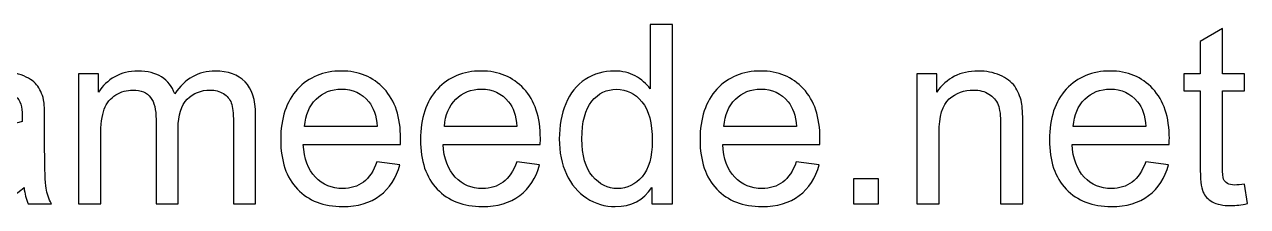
# Model space of a CAD drawing. Header units: millimetres. Extents: x -103 to 107, y -32 to 116.
# Drawn here: x 73.9 to 97.03, y -30.18 to -26.73 of the extents above; entities that cross this region are included whole.
import ezdxf

# ---------------------------------------------------------------- set-up
doc = ezdxf.new("R2010")
doc.units = ezdxf.units.MM
doc.header["$MEASUREMENT"] = 0
doc.layers.add('Layer 1', color=7, linetype='Continuous')

msp = doc.modelspace()

# ---------------------------------------------------------------- linework, layer by layer
at = {"layer": 'Layer 1', "color": 7}
for points, knots in [([(85.7596, -30.1315), (85.7596, -30.1315), (85.7596, -29.8186), (85.7596, -29.8186), (85.7596, -29.8186), (85.6035, -30.0618), (85.3738, -30.1838), (85.0703, -30.1838), (85.0703, -30.1838), (84.8738, -30.1838), (84.6932, -30.1299), (84.5292, -30.0214), (84.5292, -30.0214), (84.3644, -29.9136), (84.2369, -29.7623), (84.1457, -29.569), (84.1457, -29.569), (84.0554, -29.3749), (84.0103, -29.1523), (84.0103, -28.9003), (84.0103, -28.9003), (84.0103, -28.6547), (84.0515, -28.4321), (84.1331, -28.2316), (84.1331, -28.2316), (84.2155, -28.032), (84.3383, -27.8783), (84.5023, -27.7721), (84.5023, -27.7721), (84.6655, -27.6652), (84.8493, -27.6121), (85.0513, -27.6121), (85.0513, -27.6121), (85.2003, -27.6121), (85.3326, -27.6438), (85.4482, -27.7064), (85.4482, -27.7064), (85.5639, -27.769), (85.6582, -27.8514), (85.7311, -27.952), (85.7311, -27.952), (85.7311, -27.952), (85.7311, -26.7279), (85.7311, -26.7279), (85.7311, -26.7279), (85.7311, -26.7279), (86.1494, -26.7279), (86.1494, -26.7279), (86.1494, -26.7279), (86.1494, -26.7279), (86.1494, -30.1315), (86.1494, -30.1315), (86.1494, -30.1315), (86.1494, -30.1315), (85.7596, -30.1315), (85.7596, -30.1315)], [0, 0, 0, 0, 0.0666667, 0.0666667, 0.0666667, 0.0666667, 0.1333333, 0.1333333, 0.1333333, 0.1333333, 0.2, 0.2, 0.2, 0.2, 0.2666667, 0.2666667, 0.2666667, 0.2666667, 0.3333333, 0.3333333, 0.3333333, 0.3333333, 0.4, 0.4, 0.4, 0.4, 0.4666667, 0.4666667, 0.4666667, 0.4666667, 0.5333333, 0.5333333, 0.5333333, 0.5333333, 0.6, 0.6, 0.6, 0.6, 0.6666667, 0.6666667, 0.6666667, 0.6666667, 0.7333333, 0.7333333, 0.7333333, 0.7333333, 0.8, 0.8, 0.8, 0.8, 0.8666667, 0.8666667, 0.8666667, 0.8666667, 1, 1, 1, 1]), ([(96.971, -29.7583), (96.971, -29.7583), (97.028, -30.1275), (97.028, -30.1275), (97.028, -30.1275), (96.9108, -30.1521), (96.8054, -30.1648), (96.7135, -30.1648), (96.7135, -30.1648), (96.5622, -30.1648), (96.4449, -30.141), (96.3609, -30.0927), (96.3609, -30.0927), (96.2777, -30.0444), (96.2191, -29.9818), (96.185, -29.9033), (96.185, -29.9033), (96.151, -29.8249), (96.1343, -29.6601), (96.1343, -29.409), (96.1343, -29.409), (96.1343, -29.409), (96.1343, -27.9876), (96.1343, -27.9876), (96.1343, -27.9876), (96.1343, -27.9876), (95.8254, -27.9876), (95.8254, -27.9876), (95.8254, -27.9876), (95.8254, -27.9876), (95.8254, -27.6644), (95.8254, -27.6644), (95.8254, -27.6644), (95.8254, -27.6644), (96.1343, -27.6644), (96.1343, -27.6644), (96.1343, -27.6644), (96.1343, -27.6644), (96.1343, -27.0543), (96.1343, -27.0543), (96.1343, -27.0543), (96.1343, -27.0543), (96.5527, -26.8032), (96.5527, -26.8032), (96.5527, -26.8032), (96.5527, -26.8032), (96.5527, -27.6644), (96.5527, -27.6644), (96.5527, -27.6644), (96.5527, -27.6644), (96.971, -27.6644), (96.971, -27.6644), (96.971, -27.6644), (96.971, -27.6644), (96.971, -27.9876), (96.971, -27.9876), (96.971, -27.9876), (96.971, -27.9876), (96.5527, -27.9876), (96.5527, -27.9876), (96.5527, -27.9876), (96.5527, -27.9876), (96.5527, -29.4327), (96.5527, -29.4327), (96.5527, -29.4327), (96.5527, -29.5524), (96.5598, -29.6292), (96.5748, -29.6633), (96.5748, -29.6633), (96.5891, -29.6973), (96.6129, -29.7243), (96.6461, -29.7449), (96.6461, -29.7449), (96.6794, -29.7647), (96.727, -29.775), (96.7888, -29.775), (96.7888, -29.775), (96.8347, -29.775), (96.8957, -29.7694), (96.971, -29.7583)], [0, 0, 0, 0, 0.047619, 0.047619, 0.047619, 0.047619, 0.0952381, 0.0952381, 0.0952381, 0.0952381, 0.1428571, 0.1428571, 0.1428571, 0.1428571, 0.1904762, 0.1904762, 0.1904762, 0.1904762, 0.2380952, 0.2380952, 0.2380952, 0.2380952, 0.2857143, 0.2857143, 0.2857143, 0.2857143, 0.3333333, 0.3333333, 0.3333333, 0.3333333, 0.3809524, 0.3809524, 0.3809524, 0.3809524, 0.4285714, 0.4285714, 0.4285714, 0.4285714, 0.4761905, 0.4761905, 0.4761905, 0.4761905, 0.5238095, 0.5238095, 0.5238095, 0.5238095, 0.5714286, 0.5714286, 0.5714286, 0.5714286, 0.6190476, 0.6190476, 0.6190476, 0.6190476, 0.6666667, 0.6666667, 0.6666667, 0.6666667, 0.7142857, 0.7142857, 0.7142857, 0.7142857, 0.7619048, 0.7619048, 0.7619048, 0.7619048, 0.8095238, 0.8095238, 0.8095238, 0.8095238, 0.8571429, 0.8571429, 0.8571429, 0.8571429, 0.9047619, 0.9047619, 0.9047619, 0.9047619, 1, 1, 1, 1]), ([(73.8875, -29.8225), (73.7322, -29.9548), (73.5825, -30.0475), (73.4391, -30.1022), (73.4391, -30.1022), (73.2957, -30.1569), (73.142, -30.1838), (72.9772, -30.1838), (72.9772, -30.1838), (72.7062, -30.1838), (72.4979, -30.118), (72.3521, -29.9857), (72.3521, -29.9857), (72.2063, -29.8542), (72.1334, -29.6855), (72.1334, -29.4803), (72.1334, -29.4803), (72.1334, -29.3598), (72.1612, -29.2497), (72.2158, -29.1499), (72.2158, -29.1499), (72.2713, -29.0501), (72.3434, -28.9708), (72.4321, -28.9106), (72.4321, -28.9106), (72.5216, -28.8504), (72.6215, -28.8045), (72.7332, -28.7736), (72.7332, -28.7736), (72.8156, -28.7522), (72.94, -28.7316), (73.1055, -28.711), (73.1055, -28.711), (73.443, -28.6714), (73.6926, -28.623), (73.8519, -28.5676), (73.8519, -28.5676), (73.8534, -28.5105), (73.8542, -28.4741), (73.8542, -28.459), (73.8542, -28.459), (73.8542, -28.2895), (73.8146, -28.1698), (73.7354, -28.1001), (73.7354, -28.1001), (73.6284, -28.0058), (73.4692, -27.9591), (73.2584, -27.9591), (73.2584, -27.9591), (73.0612, -27.9591), (72.9154, -27.994), (72.8219, -28.0629), (72.8219, -28.0629), (72.7276, -28.1318), (72.6587, -28.2538), (72.6135, -28.4297), (72.6135, -28.4297), (72.6135, -28.4297), (72.2047, -28.3727), (72.2047, -28.3727), (72.2047, -28.3727), (72.242, -28.1976), (72.303, -28.0558), (72.3885, -27.948), (72.3885, -27.948), (72.4741, -27.8403), (72.5977, -27.7579), (72.7593, -27.6992), (72.7593, -27.6992), (72.9202, -27.6414), (73.1079, -27.6121), (73.3202, -27.6121), (73.3202, -27.6121), (73.531, -27.6121), (73.7029, -27.6367), (73.8352, -27.6866), (73.8352, -27.6866), (73.9667, -27.7365), (74.0642, -27.7983), (74.126, -27.8735), (74.126, -27.8735), (74.1878, -27.9488), (74.2314, -28.0439), (74.2567, -28.1588), (74.2567, -28.1588), (74.2702, -28.2301), (74.2773, -28.3584), (74.2773, -28.543), (74.2773, -28.543), (74.2773, -28.543), (74.2773, -29.0976), (74.2773, -29.0976), (74.2773, -29.0976), (74.2773, -29.485), (74.286, -29.7298), (74.3034, -29.8336), (74.3034, -29.8336), (74.3201, -29.9374), (74.3549, -30.0364), (74.4057, -30.1315), (74.4057, -30.1315), (74.4057, -30.1315), (73.9683, -30.1315), (73.9683, -30.1315), (73.9683, -30.1315), (73.9263, -30.0436), (73.8994, -29.9406), (73.8875, -29.8225)], [0, 0, 0, 0, 0.0357143, 0.0357143, 0.0357143, 0.0357143, 0.0714286, 0.0714286, 0.0714286, 0.0714286, 0.1071429, 0.1071429, 0.1071429, 0.1071429, 0.1428571, 0.1428571, 0.1428571, 0.1428571, 0.1785714, 0.1785714, 0.1785714, 0.1785714, 0.2142857, 0.2142857, 0.2142857, 0.2142857, 0.25, 0.25, 0.25, 0.25, 0.2857143, 0.2857143, 0.2857143, 0.2857143, 0.3214286, 0.3214286, 0.3214286, 0.3214286, 0.3571429, 0.3571429, 0.3571429, 0.3571429, 0.3928571, 0.3928571, 0.3928571, 0.3928571, 0.4285714, 0.4285714, 0.4285714, 0.4285714, 0.4642857, 0.4642857, 0.4642857, 0.4642857, 0.5, 0.5, 0.5, 0.5, 0.5357143, 0.5357143, 0.5357143, 0.5357143, 0.5714286, 0.5714286, 0.5714286, 0.5714286, 0.6071429, 0.6071429, 0.6071429, 0.6071429, 0.6428571, 0.6428571, 0.6428571, 0.6428571, 0.6785714, 0.6785714, 0.6785714, 0.6785714, 0.7142857, 0.7142857, 0.7142857, 0.7142857, 0.75, 0.75, 0.75, 0.75, 0.7857143, 0.7857143, 0.7857143, 0.7857143, 0.8214286, 0.8214286, 0.8214286, 0.8214286, 0.8571429, 0.8571429, 0.8571429, 0.8571429, 0.8928571, 0.8928571, 0.8928571, 0.8928571, 0.9285714, 0.9285714, 0.9285714, 0.9285714, 1, 1, 1, 1]), ([(74.9198, -30.1315), (74.9198, -30.1315), (74.9198, -27.6644), (74.9198, -27.6644), (74.9198, -27.6644), (74.9198, -27.6644), (75.2954, -27.6644), (75.2954, -27.6644), (75.2954, -27.6644), (75.2954, -27.6644), (75.2954, -28.013), (75.2954, -28.013), (75.2954, -28.013), (75.3722, -27.8926), (75.4752, -27.7951), (75.6036, -27.7222), (75.6036, -27.7222), (75.7319, -27.6485), (75.8777, -27.6121), (76.0417, -27.6121), (76.0417, -27.6121), (76.2239, -27.6121), (76.3736, -27.6501), (76.4901, -27.7254), (76.4901, -27.7254), (76.6066, -27.8014), (76.689, -27.9068), (76.7365, -28.0431), (76.7365, -28.0431), (76.933, -27.7555), (77.1873, -27.6121), (77.501, -27.6121), (77.501, -27.6121), (77.7466, -27.6121), (77.936, -27.6794), (78.0675, -27.8149), (78.0675, -27.8149), (78.1998, -27.9504), (78.2664, -28.1588), (78.2664, -28.44), (78.2664, -28.44), (78.2664, -28.44), (78.2664, -30.1315), (78.2664, -30.1315), (78.2664, -30.1315), (78.2664, -30.1315), (77.8481, -30.1315), (77.8481, -30.1315), (77.8481, -30.1315), (77.8481, -30.1315), (77.8481, -28.5787), (77.8481, -28.5787), (77.8481, -28.5787), (77.8481, -28.4123), (77.8338, -28.2919), (77.8069, -28.2182), (77.8069, -28.2182), (77.7799, -28.1445), (77.7308, -28.0859), (77.6587, -28.0407), (77.6587, -28.0407), (77.5874, -27.9955), (77.5034, -27.9734), (77.4076, -27.9734), (77.4076, -27.9734), (77.2333, -27.9734), (77.0891, -28.0312), (76.9742, -28.1461), (76.9742, -28.1461), (76.8593, -28.2618), (76.8023, -28.4463), (76.8023, -28.6999), (76.8023, -28.6999), (76.8023, -28.6999), (76.8023, -30.1315), (76.8023, -30.1315), (76.8023, -30.1315), (76.8023, -30.1315), (76.3839, -30.1315), (76.3839, -30.1315), (76.3839, -30.1315), (76.3839, -30.1315), (76.3839, -28.5303), (76.3839, -28.5303), (76.3839, -28.5303), (76.3839, -28.3449), (76.3499, -28.2055), (76.2817, -28.1128), (76.2817, -28.1128), (76.2136, -28.0201), (76.1019, -27.9734), (75.9474, -27.9734), (75.9474, -27.9734), (75.8302, -27.9734), (75.7216, -28.0043), (75.6218, -28.0661), (75.6218, -28.0661), (75.522, -28.1279), (75.4499, -28.2182), (75.4047, -28.3378), (75.4047, -28.3378), (75.3603, -28.4566), (75.3382, -28.6286), (75.3382, -28.8528), (75.3382, -28.8528), (75.3382, -28.8528), (75.3382, -30.1315), (75.3382, -30.1315), (75.3382, -30.1315), (75.3382, -30.1315), (74.9198, -30.1315), (74.9198, -30.1315)], [0, 0, 0, 0, 0.0344828, 0.0344828, 0.0344828, 0.0344828, 0.0689655, 0.0689655, 0.0689655, 0.0689655, 0.1034483, 0.1034483, 0.1034483, 0.1034483, 0.137931, 0.137931, 0.137931, 0.137931, 0.1724138, 0.1724138, 0.1724138, 0.1724138, 0.2068966, 0.2068966, 0.2068966, 0.2068966, 0.2413793, 0.2413793, 0.2413793, 0.2413793, 0.2758621, 0.2758621, 0.2758621, 0.2758621, 0.3103448, 0.3103448, 0.3103448, 0.3103448, 0.3448276, 0.3448276, 0.3448276, 0.3448276, 0.3793103, 0.3793103, 0.3793103, 0.3793103, 0.4137931, 0.4137931, 0.4137931, 0.4137931, 0.4482759, 0.4482759, 0.4482759, 0.4482759, 0.4827586, 0.4827586, 0.4827586, 0.4827586, 0.5172414, 0.5172414, 0.5172414, 0.5172414, 0.5517241, 0.5517241, 0.5517241, 0.5517241, 0.5862069, 0.5862069, 0.5862069, 0.5862069, 0.6206897, 0.6206897, 0.6206897, 0.6206897, 0.6551724, 0.6551724, 0.6551724, 0.6551724, 0.6896552, 0.6896552, 0.6896552, 0.6896552, 0.7241379, 0.7241379, 0.7241379, 0.7241379, 0.7586207, 0.7586207, 0.7586207, 0.7586207, 0.7931034, 0.7931034, 0.7931034, 0.7931034, 0.8275862, 0.8275862, 0.8275862, 0.8275862, 0.862069, 0.862069, 0.862069, 0.862069, 0.8965517, 0.8965517, 0.8965517, 0.8965517, 0.9310345, 0.9310345, 0.9310345, 0.9310345, 1, 1, 1, 1]), ([(80.5623, -29.3329), (80.5623, -29.3329), (80.9949, -29.3899), (80.9949, -29.3899), (80.9949, -29.3899), (80.9275, -29.6411), (80.8016, -29.8368), (80.6178, -29.9754), (80.6178, -29.9754), (80.434, -30.1141), (80.1995, -30.1838), (79.9134, -30.1838), (79.9134, -30.1838), (79.5538, -30.1838), (79.2685, -30.0729), (79.0578, -29.851), (79.0578, -29.851), (78.8471, -29.63), (78.7417, -29.3186), (78.7417, -28.9185), (78.7417, -28.9185), (78.7417, -28.505), (78.8478, -28.1833), (79.061, -27.9551), (79.061, -27.9551), (79.2741, -27.7262), (79.5506, -27.6121), (79.8905, -27.6121), (79.8905, -27.6121), (80.2193, -27.6121), (80.4878, -27.7238), (80.6962, -27.948), (80.6962, -27.948), (80.9046, -28.1722), (81.0092, -28.4875), (81.0092, -28.894), (81.0092, -28.894), (81.0092, -28.9185), (81.0084, -28.9558), (81.0068, -29.0049), (81.0068, -29.0049), (81.0068, -29.0049), (79.1695, -29.0049), (79.1695, -29.0049), (79.1695, -29.0049), (79.1854, -29.2751), (79.2614, -29.4826), (79.3993, -29.626), (79.3993, -29.626), (79.5363, -29.7694), (79.7082, -29.8415), (79.9134, -29.8415), (79.9134, -29.8415), (80.0664, -29.8415), (80.1971, -29.8011), (80.3048, -29.7203), (80.3048, -29.7203), (80.4134, -29.6395), (80.4989, -29.5104), (80.5623, -29.3329)], [0, 0, 0, 0, 0.0625, 0.0625, 0.0625, 0.0625, 0.125, 0.125, 0.125, 0.125, 0.1875, 0.1875, 0.1875, 0.1875, 0.25, 0.25, 0.25, 0.25, 0.3125, 0.3125, 0.3125, 0.3125, 0.375, 0.375, 0.375, 0.375, 0.4375, 0.4375, 0.4375, 0.4375, 0.5, 0.5, 0.5, 0.5, 0.5625, 0.5625, 0.5625, 0.5625, 0.625, 0.625, 0.625, 0.625, 0.6875, 0.6875, 0.6875, 0.6875, 0.75, 0.75, 0.75, 0.75, 0.8125, 0.8125, 0.8125, 0.8125, 0.875, 0.875, 0.875, 0.875, 1, 1, 1, 1]), ([(83.2061, -29.3329), (83.2061, -29.3329), (83.6387, -29.3899), (83.6387, -29.3899), (83.6387, -29.3899), (83.5713, -29.6411), (83.4454, -29.8368), (83.2616, -29.9754), (83.2616, -29.9754), (83.0778, -30.1141), (82.8433, -30.1838), (82.5572, -30.1838), (82.5572, -30.1838), (82.1976, -30.1838), (81.9123, -30.0729), (81.7016, -29.851), (81.7016, -29.851), (81.4909, -29.63), (81.3855, -29.3186), (81.3855, -28.9185), (81.3855, -28.9185), (81.3855, -28.505), (81.4916, -28.1833), (81.7048, -27.9551), (81.7048, -27.9551), (81.9179, -27.7262), (82.1944, -27.6121), (82.5343, -27.6121), (82.5343, -27.6121), (82.8631, -27.6121), (83.1316, -27.7238), (83.34, -27.948), (83.34, -27.948), (83.5484, -28.1722), (83.653, -28.4875), (83.653, -28.894), (83.653, -28.894), (83.653, -28.9185), (83.6522, -28.9558), (83.6506, -29.0049), (83.6506, -29.0049), (83.6506, -29.0049), (81.8133, -29.0049), (81.8133, -29.0049), (81.8133, -29.0049), (81.8292, -29.2751), (81.9052, -29.4826), (82.0431, -29.626), (82.0431, -29.626), (82.1801, -29.7694), (82.352, -29.8415), (82.5572, -29.8415), (82.5572, -29.8415), (82.7102, -29.8415), (82.8409, -29.8011), (82.9486, -29.7203), (82.9486, -29.7203), (83.0572, -29.6395), (83.1427, -29.5104), (83.2061, -29.3329)], [0, 0, 0, 0, 0.0625, 0.0625, 0.0625, 0.0625, 0.125, 0.125, 0.125, 0.125, 0.1875, 0.1875, 0.1875, 0.1875, 0.25, 0.25, 0.25, 0.25, 0.3125, 0.3125, 0.3125, 0.3125, 0.375, 0.375, 0.375, 0.375, 0.4375, 0.4375, 0.4375, 0.4375, 0.5, 0.5, 0.5, 0.5, 0.5625, 0.5625, 0.5625, 0.5625, 0.625, 0.625, 0.625, 0.625, 0.6875, 0.6875, 0.6875, 0.6875, 0.75, 0.75, 0.75, 0.75, 0.8125, 0.8125, 0.8125, 0.8125, 0.875, 0.875, 0.875, 0.875, 1, 1, 1, 1]), ([(88.4937, -29.3329), (88.4937, -29.3329), (88.9263, -29.3899), (88.9263, -29.3899), (88.9263, -29.3899), (88.8589, -29.6411), (88.733, -29.8368), (88.5492, -29.9754), (88.5492, -29.9754), (88.3654, -30.1141), (88.1309, -30.1838), (87.8448, -30.1838), (87.8448, -30.1838), (87.4852, -30.1838), (87.1999, -30.0729), (86.9892, -29.851), (86.9892, -29.851), (86.7785, -29.63), (86.6731, -29.3186), (86.6731, -28.9185), (86.6731, -28.9185), (86.6731, -28.505), (86.7792, -28.1833), (86.9924, -27.9551), (86.9924, -27.9551), (87.2055, -27.7262), (87.482, -27.6121), (87.8219, -27.6121), (87.8219, -27.6121), (88.1507, -27.6121), (88.4192, -27.7238), (88.6276, -27.948), (88.6276, -27.948), (88.836, -28.1722), (88.9406, -28.4875), (88.9406, -28.894), (88.9406, -28.894), (88.9406, -28.9185), (88.9398, -28.9558), (88.9382, -29.0049), (88.9382, -29.0049), (88.9382, -29.0049), (87.1009, -29.0049), (87.1009, -29.0049), (87.1009, -29.0049), (87.1168, -29.2751), (87.1928, -29.4826), (87.3307, -29.626), (87.3307, -29.626), (87.4677, -29.7694), (87.6396, -29.8415), (87.8448, -29.8415), (87.8448, -29.8415), (87.9978, -29.8415), (88.1285, -29.8011), (88.2362, -29.7203), (88.2362, -29.7203), (88.3448, -29.6395), (88.4303, -29.5104), (88.4937, -29.3329)], [0, 0, 0, 0, 0.0625, 0.0625, 0.0625, 0.0625, 0.125, 0.125, 0.125, 0.125, 0.1875, 0.1875, 0.1875, 0.1875, 0.25, 0.25, 0.25, 0.25, 0.3125, 0.3125, 0.3125, 0.3125, 0.375, 0.375, 0.375, 0.375, 0.4375, 0.4375, 0.4375, 0.4375, 0.5, 0.5, 0.5, 0.5, 0.5625, 0.5625, 0.5625, 0.5625, 0.625, 0.625, 0.625, 0.625, 0.6875, 0.6875, 0.6875, 0.6875, 0.75, 0.75, 0.75, 0.75, 0.8125, 0.8125, 0.8125, 0.8125, 0.875, 0.875, 0.875, 0.875, 1, 1, 1, 1]), ([(90.7754, -30.1315), (90.7754, -30.1315), (90.7754, -27.6644), (90.7754, -27.6644), (90.7754, -27.6644), (90.7754, -27.6644), (91.151, -27.6644), (91.151, -27.6644), (91.151, -27.6644), (91.151, -27.6644), (91.151, -28.0146), (91.151, -28.0146), (91.151, -28.0146), (91.3316, -27.746), (91.5931, -27.6121), (91.9345, -27.6121), (91.9345, -27.6121), (92.0835, -27.6121), (92.2197, -27.639), (92.3441, -27.6921), (92.3441, -27.6921), (92.4685, -27.7452), (92.562, -27.8157), (92.6238, -27.9021), (92.6238, -27.9021), (92.6856, -27.9884), (92.7292, -28.0914), (92.7537, -28.2103), (92.7537, -28.2103), (92.7688, -28.2879), (92.7767, -28.4234), (92.7767, -28.6167), (92.7767, -28.6167), (92.7767, -28.6167), (92.7767, -30.1315), (92.7767, -30.1315), (92.7767, -30.1315), (92.7767, -30.1315), (92.3584, -30.1315), (92.3584, -30.1315), (92.3584, -30.1315), (92.3584, -30.1315), (92.3584, -28.6325), (92.3584, -28.6325), (92.3584, -28.6325), (92.3584, -28.4622), (92.3425, -28.3346), (92.3101, -28.2507), (92.3101, -28.2507), (92.2776, -28.1667), (92.2197, -28.0993), (92.1373, -28.0486), (92.1373, -28.0486), (92.0549, -27.9987), (91.9575, -27.9734), (91.8466, -27.9734), (91.8466, -27.9734), (91.6691, -27.9734), (91.5162, -28.0296), (91.3871, -28.1429), (91.3871, -28.1429), (91.2579, -28.2554), (91.1938, -28.4701), (91.1938, -28.7854), (91.1938, -28.7854), (91.1938, -28.7854), (91.1938, -30.1315), (91.1938, -30.1315), (91.1938, -30.1315), (91.1938, -30.1315), (90.7754, -30.1315), (90.7754, -30.1315)], [0, 0, 0, 0, 0.0526316, 0.0526316, 0.0526316, 0.0526316, 0.1052632, 0.1052632, 0.1052632, 0.1052632, 0.1578947, 0.1578947, 0.1578947, 0.1578947, 0.2105263, 0.2105263, 0.2105263, 0.2105263, 0.2631579, 0.2631579, 0.2631579, 0.2631579, 0.3157895, 0.3157895, 0.3157895, 0.3157895, 0.3684211, 0.3684211, 0.3684211, 0.3684211, 0.4210526, 0.4210526, 0.4210526, 0.4210526, 0.4736842, 0.4736842, 0.4736842, 0.4736842, 0.5263158, 0.5263158, 0.5263158, 0.5263158, 0.5789474, 0.5789474, 0.5789474, 0.5789474, 0.6315789, 0.6315789, 0.6315789, 0.6315789, 0.6842105, 0.6842105, 0.6842105, 0.6842105, 0.7368421, 0.7368421, 0.7368421, 0.7368421, 0.7894737, 0.7894737, 0.7894737, 0.7894737, 0.8421053, 0.8421053, 0.8421053, 0.8421053, 0.8947368, 0.8947368, 0.8947368, 0.8947368, 1, 1, 1, 1]), ([(95.102, -29.3329), (95.102, -29.3329), (95.5346, -29.3899), (95.5346, -29.3899), (95.5346, -29.3899), (95.4672, -29.6411), (95.3413, -29.8368), (95.1575, -29.9754), (95.1575, -29.9754), (94.9737, -30.1141), (94.7392, -30.1838), (94.4531, -30.1838), (94.4531, -30.1838), (94.0935, -30.1838), (93.8082, -30.0729), (93.5975, -29.851), (93.5975, -29.851), (93.3868, -29.63), (93.2814, -29.3186), (93.2814, -28.9185), (93.2814, -28.9185), (93.2814, -28.505), (93.3875, -28.1833), (93.6007, -27.9551), (93.6007, -27.9551), (93.8138, -27.7262), (94.0903, -27.6121), (94.4302, -27.6121), (94.4302, -27.6121), (94.759, -27.6121), (95.0275, -27.7238), (95.2359, -27.948), (95.2359, -27.948), (95.4443, -28.1722), (95.5489, -28.4875), (95.5489, -28.894), (95.5489, -28.894), (95.5489, -28.9185), (95.5481, -28.9558), (95.5465, -29.0049), (95.5465, -29.0049), (95.5465, -29.0049), (93.7092, -29.0049), (93.7092, -29.0049), (93.7092, -29.0049), (93.7251, -29.2751), (93.8011, -29.4826), (93.939, -29.626), (93.939, -29.626), (94.076, -29.7694), (94.2479, -29.8415), (94.4531, -29.8415), (94.4531, -29.8415), (94.6061, -29.8415), (94.7368, -29.8011), (94.8445, -29.7203), (94.8445, -29.7203), (94.9531, -29.6395), (95.0386, -29.5104), (95.102, -29.3329)], [0, 0, 0, 0, 0.0625, 0.0625, 0.0625, 0.0625, 0.125, 0.125, 0.125, 0.125, 0.1875, 0.1875, 0.1875, 0.1875, 0.25, 0.25, 0.25, 0.25, 0.3125, 0.3125, 0.3125, 0.3125, 0.375, 0.375, 0.375, 0.375, 0.4375, 0.4375, 0.4375, 0.4375, 0.5, 0.5, 0.5, 0.5, 0.5625, 0.5625, 0.5625, 0.5625, 0.625, 0.625, 0.625, 0.625, 0.6875, 0.6875, 0.6875, 0.6875, 0.75, 0.75, 0.75, 0.75, 0.8125, 0.8125, 0.8125, 0.8125, 0.875, 0.875, 0.875, 0.875, 1, 1, 1, 1]), ([(79.1933, -28.6626), (79.1933, -28.6626), (80.5671, -28.6626), (80.5671, -28.6626), (80.5671, -28.6626), (80.5488, -28.4551), (80.4958, -28.2998), (80.4094, -28.196), (80.4094, -28.196), (80.2771, -28.0352), (80.1044, -27.9544), (79.8928, -27.9544), (79.8928, -27.9544), (79.7011, -27.9544), (79.5403, -28.0185), (79.4096, -28.1469), (79.4096, -28.1469), (79.2796, -28.2752), (79.2075, -28.4471), (79.1933, -28.6626)], [0, 0, 0, 0, 0.1666667, 0.1666667, 0.1666667, 0.1666667, 0.3333333, 0.3333333, 0.3333333, 0.3333333, 0.5, 0.5, 0.5, 0.5, 0.6666667, 0.6666667, 0.6666667, 0.6666667, 1, 1, 1, 1]), ([(81.8371, -28.6626), (81.8371, -28.6626), (83.2109, -28.6626), (83.2109, -28.6626), (83.2109, -28.6626), (83.1926, -28.4551), (83.1396, -28.2998), (83.0532, -28.196), (83.0532, -28.196), (82.9209, -28.0352), (82.7482, -27.9544), (82.5366, -27.9544), (82.5366, -27.9544), (82.3449, -27.9544), (82.1841, -28.0185), (82.0534, -28.1469), (82.0534, -28.1469), (81.9234, -28.2752), (81.8513, -28.4471), (81.8371, -28.6626)], [0, 0, 0, 0, 0.1666667, 0.1666667, 0.1666667, 0.1666667, 0.3333333, 0.3333333, 0.3333333, 0.3333333, 0.5, 0.5, 0.5, 0.5, 0.6666667, 0.6666667, 0.6666667, 0.6666667, 1, 1, 1, 1]), ([(84.4381, -28.9011), (84.4381, -29.2164), (84.5046, -29.4517), (84.6385, -29.6078), (84.6385, -29.6078), (84.7716, -29.7639), (84.9293, -29.8415), (85.1107, -29.8415), (85.1107, -29.8415), (85.2937, -29.8415), (85.449, -29.7671), (85.5774, -29.6181), (85.5774, -29.6181), (85.7049, -29.4692), (85.7691, -29.2418), (85.7691, -28.936), (85.7691, -28.936), (85.7691, -28.6), (85.7041, -28.3529), (85.5734, -28.1952), (85.5734, -28.1952), (85.4435, -28.0375), (85.2826, -27.9591), (85.0917, -27.9591), (85.0917, -27.9591), (84.9055, -27.9591), (84.7502, -28.0344), (84.6251, -28.1857), (84.6251, -28.1857), (84.5007, -28.337), (84.4381, -28.5755), (84.4381, -28.9011)], [0, 0, 0, 0, 0.1111111, 0.1111111, 0.1111111, 0.1111111, 0.2222222, 0.2222222, 0.2222222, 0.2222222, 0.3333333, 0.3333333, 0.3333333, 0.3333333, 0.4444444, 0.4444444, 0.4444444, 0.4444444, 0.5555556, 0.5555556, 0.5555556, 0.5555556, 0.6666667, 0.6666667, 0.6666667, 0.6666667, 0.7777778, 0.7777778, 0.7777778, 0.7777778, 1, 1, 1, 1]), ([(87.1247, -28.6626), (87.1247, -28.6626), (88.4985, -28.6626), (88.4985, -28.6626), (88.4985, -28.6626), (88.4802, -28.4551), (88.4272, -28.2998), (88.3408, -28.196), (88.3408, -28.196), (88.2085, -28.0352), (88.0358, -27.9544), (87.8242, -27.9544), (87.8242, -27.9544), (87.6325, -27.9544), (87.4717, -28.0185), (87.341, -28.1469), (87.341, -28.1469), (87.211, -28.2752), (87.1389, -28.4471), (87.1247, -28.6626)], [0, 0, 0, 0, 0.1666667, 0.1666667, 0.1666667, 0.1666667, 0.3333333, 0.3333333, 0.3333333, 0.3333333, 0.5, 0.5, 0.5, 0.5, 0.6666667, 0.6666667, 0.6666667, 0.6666667, 1, 1, 1, 1]), ([(93.733, -28.6626), (93.733, -28.6626), (95.1068, -28.6626), (95.1068, -28.6626), (95.1068, -28.6626), (95.0885, -28.4551), (95.0355, -28.2998), (94.9491, -28.196), (94.9491, -28.196), (94.8168, -28.0352), (94.6441, -27.9544), (94.4325, -27.9544), (94.4325, -27.9544), (94.2408, -27.9544), (94.08, -28.0185), (93.9493, -28.1469), (93.9493, -28.1469), (93.8193, -28.2752), (93.7472, -28.4471), (93.733, -28.6626)], [0, 0, 0, 0, 0.1666667, 0.1666667, 0.1666667, 0.1666667, 0.3333333, 0.3333333, 0.3333333, 0.3333333, 0.5, 0.5, 0.5, 0.5, 0.6666667, 0.6666667, 0.6666667, 0.6666667, 1, 1, 1, 1]), ([(89.5736, -30.1315), (89.5736, -30.1315), (89.5736, -29.6561), (89.5736, -29.6561), (89.5736, -29.6561), (89.5736, -29.6561), (90.0489, -29.6561), (90.0489, -29.6561), (90.0489, -29.6561), (90.0489, -29.6561), (90.0489, -30.1315), (90.0489, -30.1315), (90.0489, -30.1315), (90.0489, -30.1315), (89.5736, -30.1315), (89.5736, -30.1315)], [0, 0, 0, 0, 0.2, 0.2, 0.2, 0.2, 0.4, 0.4, 0.4, 0.4, 0.6, 0.6, 0.6, 0.6, 1, 1, 1, 1])]:
    msp.add_open_spline(points, degree=3, knots=knots, dxfattribs=at)

doc.saveas('drawing.dxf')
